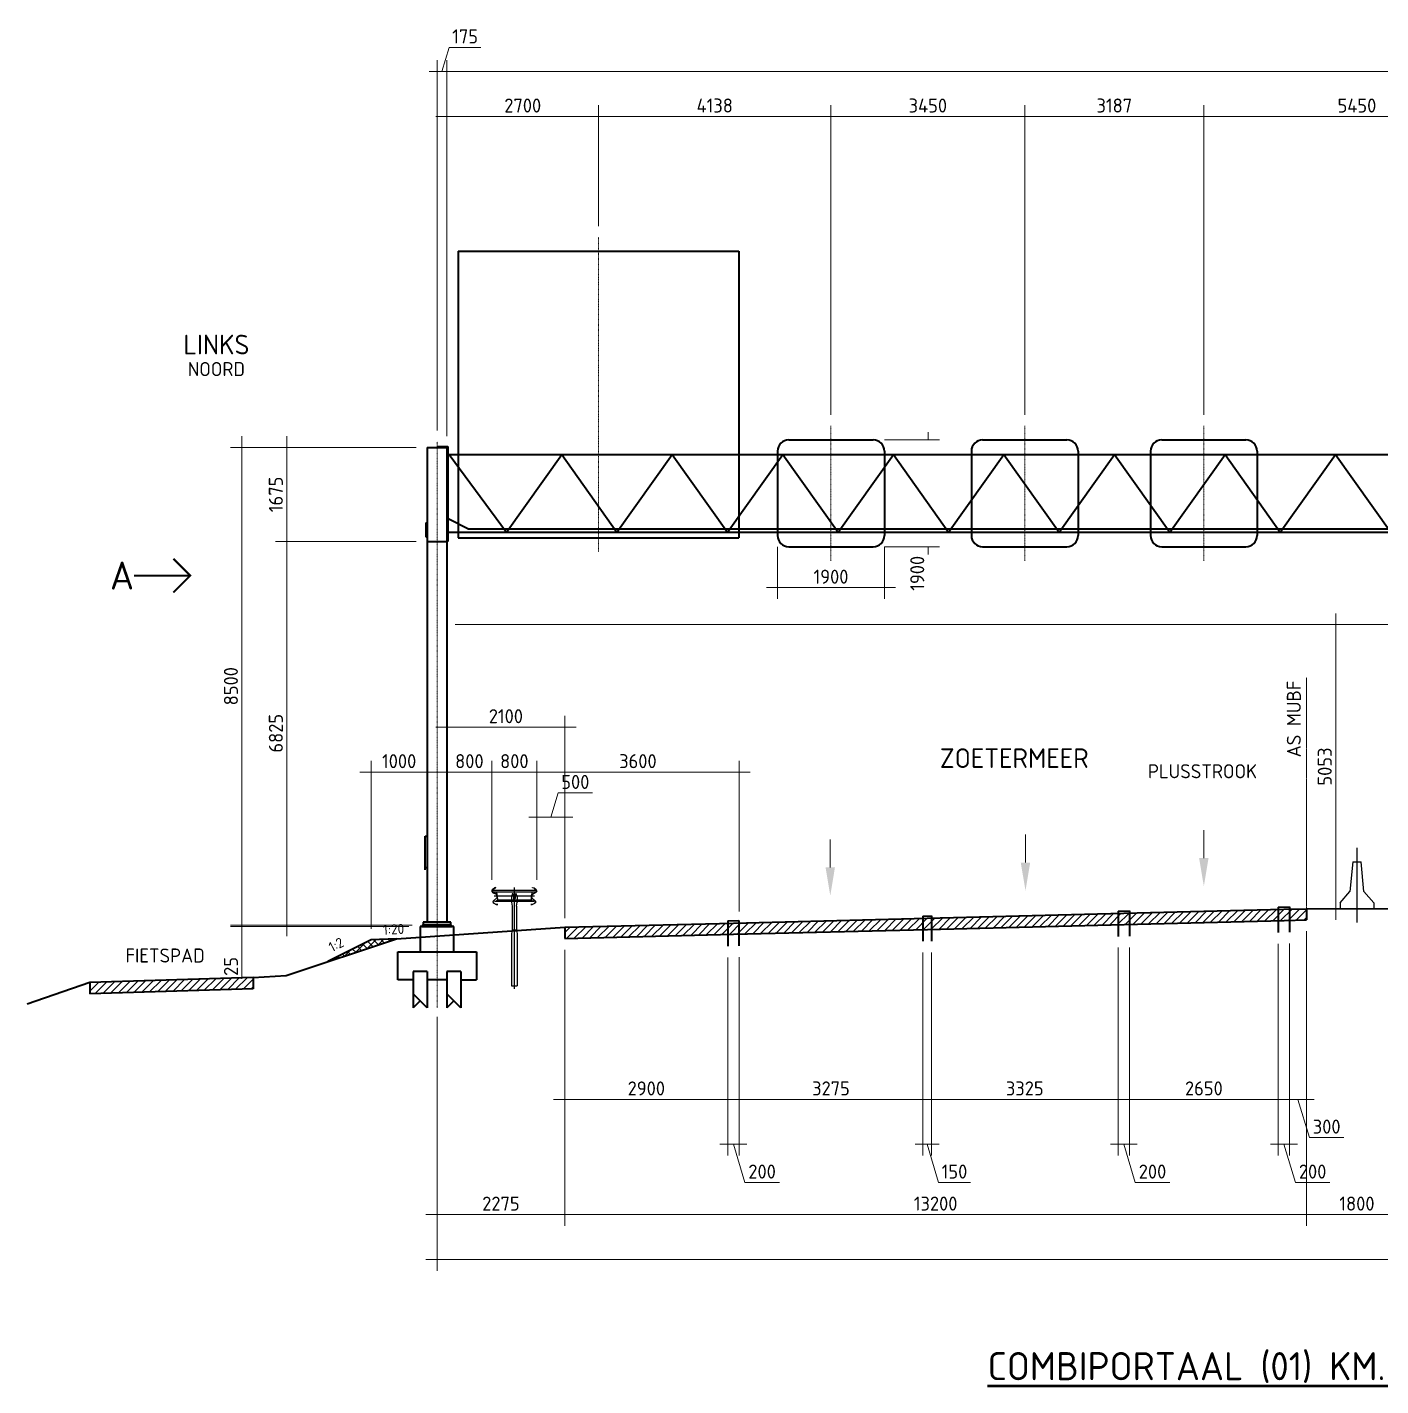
# Model space of a CAD drawing. Header units: millimetres. Extents: x 108322 to 194227, y -258853 to -234673.
# Drawn here: x 127702 to 151799, y -258853 to -234673 of the extents above; entities that cross this region are included whole.
import ezdxf
from ezdxf.enums import TextEntityAlignment as Align

# ---------------------------------------------------------------- set-up
doc = ezdxf.new("R2010")
doc.units = ezdxf.units.MM
doc.linetypes.add('AM-AS', pattern=[16, 10, -2, 2, -2])
doc.linetypes.add('XX-HART', pattern=[12, 4, -2, 0, -2, 4])
doc.layers.get('DEFPOINTS').update_dxf_attribs({"color": 40})
for name, color, linetype, lineweight in [('N-CO-AM-AANPIJLING-G', 7, 'Continuous', 18), ('N-CO-AM-AS-G', 10, 'AM-AS', 18), ('N-CO-AM-AS-T25', 7, 'Continuous', 25), ('N-CO-BV-GELEIDECONSTRUCTIE_GELEIDEBARRIER-S', 210, 'Continuous', 25), ('N-CO-BV-GELEIDECONSTRUCTIE_GELEIDERAIL-S', 210, 'Continuous', 25), ('N-CO-FC-KESP-G', 60, 'Continuous', 35), ('N-CO-GW-BERM-G', 90, 'Continuous', 35), ('N-CO-GW-BERM-T18', 10, 'Continuous', 18), ('N-CO-GW-OPHOGING-A', 92, 'Continuous', 18), ('N-CO-SC-M', 7, 'Continuous', 18), ('N-CO-SC-STAALVORM_PROFIEL-G', 7, 'Continuous', 35), ('N-CO-SC-TREKSTANG-G', 7, 'Continuous', 35), ('N-CO-VH-VERHARDING_ASFALT-A', 252, 'Continuous', 18), ('N-CO-VH-VERHARDING_ASFALT-G', 252, 'Continuous', 35), ('N-CO-VH-VERHARDING_ASFALT_ROOD-A', 12, 'Continuous', 18), ('N-CO-VH-VERHARDING_ASFALT_ROOD-G', 10, 'Continuous', 35), ('N-CO-VW-MARKERING-G', 7, 'Continuous', 35), ('X-XX-AL-HARTLIJN-G', 7, 'XX-HART', 18), ('X-XX-AL-REFERENTIE-G', 7, 'Continuous', 18), ('X-XX-AL-REFERENTIE-T25', 7, 'Continuous', 25), ('X-XX-AL-REFERENTIE-T35', 50, 'Continuous', 35), ('X-XX-AL-VERWIJZING-S', 7, 'Continuous', 25), ('X-XX-AL-VERWIJZING_AANZICHT-T50', 130, 'Continuous', 50)]:
    doc.layers.add(name, color=color, linetype=linetype, lineweight=lineweight)
doc.styles.add('NLCS-ISO', font='NLCS-ISO.ttf')
doc.styles.add('NLCS-ISO-MM100-T18', font='NLCS-ISO.ttf', dxfattribs={"height": 179.999995})
doc.styles.add('NLCS-ISO-MM100-T25', font='NLCS-ISO.ttf', dxfattribs={"height": 250})
doc.styles.add('NLCS-ISO-MM100-T35', font='NLCS-ISO.ttf', dxfattribs={"height": 350})
doc.styles.add('NLCS-ISO-MM100-T50', font='NLCS-ISO.ttf', dxfattribs={"height": 500})
doc.dimstyles.new('NLCS-MM100-T25-SCHRAP_a_l0_h3', dxfattribs={"dimscale": 100, "dimtxt": 2.5, "dimasz": 1.4, "dimexe": 2, "dimexo": 2, "dimgap": 0.7, "dimtad": 1, "dimdec": 0, "dimzin": 0, "dimdsep": 46, "dimtxsty": 'NLCS-ISO-MM100-T25', "dimblk": 'OBLIQUE', "dimcen": 2.5, "dimdle": 2, "dimclrd": 256, "dimclre": 256, "dimclrt": 256, "dimadec": 3, "dimazin": 0, "dimtfac": 1, "dimtdec": 0, "dimtofl": 0, "dimtmove": 1, "dimatfit": 0, "dimldrblk": 'OBLIQUE', "dimfxl": 0, "dimtolj": 1, "dimtzin": 0, "dimlwd": 18, "dimlwe": 18, "dimarcsym": 0})

# ---------------------------------------------------------------- blocks, each defined once
blk = doc.blocks.new('Geleiderail_800-2Z')
for p, q in [((0, 750), (0, -1050)), ((-390, 702), (-387, 676)), ((-390, 702), (390, 702)), ((-387, 676), (387, 676)), ((-358, 605), (358, 605)), ((-355, 511), (-324, 511)), ((-355, 511), (-355, 508)), ((-355, 508), (355, 508)), ((-300, 534), (-324, 511)), ((-315, 671), (-301, 539)), ((-300, 534), (300, 534)), ((-52, 610), (-52, 490)), ((-52, 610), (52, 610)), ((-52, 490), (-38, 420)), ((-33, 620), (-38, 627)), ((-27, 620), (-22, 627)), ((-16, 610), (-16, 556)), ((-3, 550), (-8, 557)), ((3, 550), (8, 557)), ((16, 610), (16, 556)), ((27, 620), (22, 627)), ((33, 620), (38, 627)), ((38, 420), (52, 490)), ((52, 610), (52, 490)), ((300, 534), (324, 511)), ((315, 671), (301, 539)), ((355, 511), (324, 511)), ((355, 511), (355, 508)), ((390, 702), (387, 676)), ((-38, 420), (-38, 0)), ((38, 420), (38, 0)), ((-38, 0), (38, 0)), ((-38, 0), (-52, -70)), ((-52, -70), (-52, -1000)), ((38, 0), (52, -70)), ((52, -70), (52, -1000)), ((-52, -1000), (52, -1000))]:
    blk.add_line(p, q)
for points in [[(-327, 751), (-349, 745, 0.115591), (-354, 742), (-391, 710, 0.521984), (-386, 666), (-324, 632, -0.246437), (-312, 614), (-309, 584, -0.246437), (-317, 563), (-370, 517, 0.521984), (-366, 473), (-323, 449, 0.115591), (-318, 448), (-295, 447), (-294, 450), (-317, 451, -0.115591), (-321, 452), (-364, 476, -0.521984), (-368, 515), (-315, 561, 0.246437), (-306, 584), (-309, 614, 0.246437), (-323, 635), (-384, 669, -0.521984), (-389, 708), (-352, 740, -0.115591), (-348, 742), (-326, 748)], [(327, 751), (349, 745, -0.115591), (354, 742), (391, 710, -0.521984), (386, 666), (324, 632, 0.246437), (312, 614), (309, 584, 0.246437), (317, 563), (370, 517, -0.521984), (366, 473), (323, 449, -0.115591), (318, 448), (295, 447), (294, 450), (317, 451, 0.115591), (321, 452), (364, 476, 0.521984), (368, 515), (315, 561, -0.246437), (306, 584), (309, 614, -0.246437), (323, 635), (384, 669, 0.521984), (389, 708), (352, 740, 0.115591), (348, 742), (326, 748)]]:
    blk.add_lwpolyline(points, format="xyb", close=True)
for points in [[(-315, 671, 0.09985), (-314, 671, 0.174705), (-313, 671, 0.104203), (-313, 672, 0.064948), (-313, 674, 0.051099), (-313, 676, 0.051099)], [(-301, 539, -0.09985), (-300, 539, -0.174705), (-299, 539, -0.104203), (-299, 538, -0.064948), (-298, 536, -0.051099), (-298, 534, -0.051099)], [(301, 539, 0.09985), (300, 539, 0.174705), (299, 539, 0.104203), (299, 538, 0.064948), (298, 536, 0.051099), (298, 534, 0.051099)], [(315, 671, -0.09985), (314, 671, -0.174705), (313, 671, -0.104203), (313, 672, -0.064948), (313, 674, -0.051099), (313, 676, -0.051099)]]:
    blk.add_lwpolyline(points, format="xyb")
for centre, radius, start, end in [((-30, 632), 9, 329.995, 209.995), ((-30, 622), 4, 209.995, 329.995), ((0, 556), 16, 180, 0), ((0, 562), 9, 329.995, 209.995), ((0, 552), 4, 209.995, 329.995), ((30, 632), 9, 329.995, 209.995), ((30, 622), 4, 209.995, 329.995)]:
    blk.add_arc(centre, radius, start, end)
blk = doc.blocks.new('*D14')
at = {"layer": 'DEFPOINTS', "color": 0, "transparency": 16777216}
for p in [(137274, -250892), (140174, -251029), (140174, -253755)]:
    blk.add_point(p, dxfattribs=at)
at = {"layer": 'N-CO-SC-M', "lineweight": 18, "transparency": 16777216}
for p, q in [((137274, -251092), (137274, -253955)), ((140174, -251229), (140174, -253955)), ((137074, -253755), (140374, -253755))]:
    blk.add_line(p, q, dxfattribs=at)
at = {"layer": 'N-CO-SC-M', "transparency": 16777216, "insert": (138724, -253560), "char_height": 250, "attachment_point": 5, "style": 'NLCS-ISO-MM100-T25'}
blk.add_mtext('\\A1;2900', dxfattribs=at)
blk = doc.blocks.new('_Oblique')
blk = doc.blocks.new('*D15')
at = {"layer": 'DEFPOINTS', "color": 0, "transparency": 16777216}
for p in [(140174, -251029), (140374, -251024), (140374, -254555)]:
    blk.add_point(p, dxfattribs=at)
at = {"layer": 'N-CO-SC-M', "lineweight": 18, "transparency": 16777216}
for p, q in [((140174, -251229), (140174, -254755)), ((140374, -251224), (140374, -254755)), ((140174, -254555), (140034, -254555)), ((140174, -254555), (140374, -254555)), ((140274, -254555), (140478, -255235)), ((140374, -254555), (140514, -254555)), ((140478, -255235), (141093, -255235))]:
    blk.add_line(p, q, dxfattribs=at)
at = {"layer": 'N-CO-SC-M', "transparency": 16777216, "insert": (140785, -255040), "char_height": 250, "attachment_point": 5, "style": 'NLCS-ISO-MM100-T25'}
blk.add_mtext('\\A1;200', dxfattribs=at)
blk = doc.blocks.new('*D16')
at = {"layer": 'DEFPOINTS', "color": 0, "transparency": 16777216}
for p in [(143649, -250942), (140374, -251024), (143649, -253755)]:
    blk.add_point(p, dxfattribs=at)
at = {"layer": 'N-CO-SC-M', "lineweight": 18, "transparency": 16777216}
for p, q in [((143649, -251142), (143649, -253955)), ((140374, -251224), (140374, -253955)), ((140174, -253755), (143849, -253755))]:
    blk.add_line(p, q, dxfattribs=at)
at = {"layer": 'N-CO-SC-M', "transparency": 16777216, "insert": (142011, -253560), "char_height": 250, "attachment_point": 5, "style": 'NLCS-ISO-MM100-T25'}
blk.add_mtext('\\A1;3275', dxfattribs=at)
blk = doc.blocks.new('*D17')
at = {"layer": 'DEFPOINTS', "color": 0, "transparency": 16777216}
for p in [(143649, -250942), (143799, -250939), (143799, -254555)]:
    blk.add_point(p, dxfattribs=at)
at = {"layer": 'N-CO-SC-M', "lineweight": 18, "transparency": 16777216}
for p, q in [((143649, -251142), (143649, -254755)), ((143799, -251139), (143799, -254755)), ((143649, -254555), (143509, -254555)), ((143649, -254555), (143799, -254555)), ((143724, -254555), (143928, -255235)), ((143799, -254555), (143939, -254555)), ((143928, -255235), (144493, -255235))]:
    blk.add_line(p, q, dxfattribs=at)
at = {"layer": 'N-CO-SC-M', "transparency": 16777216, "insert": (144210, -255040), "char_height": 250, "attachment_point": 5, "style": 'NLCS-ISO-MM100-T25'}
blk.add_mtext('\\A1;150', dxfattribs=at)
blk = doc.blocks.new('*D18')
at = {"layer": 'DEFPOINTS', "color": 0, "transparency": 16777216}
for p in [(143799, -250939), (147124, -250855), (147124, -253755)]:
    blk.add_point(p, dxfattribs=at)
at = {"layer": 'N-CO-SC-M', "lineweight": 18, "transparency": 16777216}
for p, q in [((143799, -251139), (143799, -253955)), ((147124, -251055), (147124, -253955)), ((143599, -253755), (147324, -253755))]:
    blk.add_line(p, q, dxfattribs=at)
at = {"layer": 'N-CO-SC-M', "transparency": 16777216, "insert": (145461, -253560), "char_height": 250, "attachment_point": 5, "style": 'NLCS-ISO-MM100-T25'}
blk.add_mtext('\\A1;3325', dxfattribs=at)
blk = doc.blocks.new('*D19')
at = {"layer": 'DEFPOINTS', "color": 0, "transparency": 16777216}
for p in [(147124, -250855), (147324, -250850), (147324, -254555)]:
    blk.add_point(p, dxfattribs=at)
at = {"layer": 'N-CO-SC-M', "lineweight": 18, "transparency": 16777216}
for p, q in [((147124, -251055), (147124, -254755)), ((147324, -251050), (147324, -254755)), ((147124, -254555), (146984, -254555)), ((147124, -254555), (147324, -254555)), ((147224, -254555), (147428, -255235)), ((147324, -254555), (147464, -254555)), ((147428, -255235), (148043, -255235))]:
    blk.add_line(p, q, dxfattribs=at)
at = {"layer": 'N-CO-SC-M', "transparency": 16777216, "insert": (147735, -255040), "char_height": 250, "attachment_point": 5, "style": 'NLCS-ISO-MM100-T25'}
blk.add_mtext('\\A1;200', dxfattribs=at)
blk = doc.blocks.new('*D20')
at = {"layer": 'DEFPOINTS', "color": 0, "transparency": 16777216}
for p in [(147324, -250850), (149974, -250784), (149974, -253755)]:
    blk.add_point(p, dxfattribs=at)
at = {"layer": 'N-CO-SC-M', "lineweight": 18, "transparency": 16777216}
for p, q in [((147324, -251050), (147324, -253955)), ((149974, -250984), (149974, -253955)), ((147124, -253755), (150174, -253755))]:
    blk.add_line(p, q, dxfattribs=at)
at = {"layer": 'N-CO-SC-M', "transparency": 16777216, "insert": (148649, -253560), "char_height": 250, "attachment_point": 5, "style": 'NLCS-ISO-MM100-T25'}
blk.add_mtext('\\A1;2650', dxfattribs=at)
blk = doc.blocks.new('*D21')
at = {"layer": 'DEFPOINTS', "color": 0, "transparency": 16777216}
for p in [(150474, -250562), (150174, -250779), (150474, -253755)]:
    blk.add_point(p, dxfattribs=at)
at = {"layer": 'N-CO-SC-M', "lineweight": 18, "transparency": 16777216}
for p, q in [((150174, -250979), (150174, -253955)), ((150474, -250762), (150474, -253955)), ((150174, -253755), (150034, -253755)), ((150174, -253755), (150474, -253755)), ((150324, -253755), (150528, -254435)), ((150474, -253755), (150614, -253755)), ((150528, -254435), (151143, -254435))]:
    blk.add_line(p, q, dxfattribs=at)
at = {"layer": 'N-CO-SC-M', "transparency": 16777216, "insert": (150835, -254240), "char_height": 250, "attachment_point": 5, "style": 'NLCS-ISO-MM100-T25'}
blk.add_mtext('\\A1;300', dxfattribs=at)
blk = doc.blocks.new('*D22')
at = {"layer": 'DEFPOINTS', "color": 0, "transparency": 16777216}
for p in [(150474, -250562), (152274, -250559), (152274, -255805)]:
    blk.add_point(p, dxfattribs=at)
at = {"layer": 'N-CO-SC-M', "lineweight": 18, "transparency": 16777216}
for p, q in [((150474, -250762), (150474, -256005)), ((152274, -250759), (152274, -256005)), ((150274, -255805), (152474, -255805))]:
    blk.add_line(p, q, dxfattribs=at)
at = {"layer": 'N-CO-SC-M', "transparency": 16777216, "insert": (151374, -255610), "char_height": 250, "attachment_point": 5, "style": 'NLCS-ISO-MM100-T25'}
blk.add_mtext('\\A1;1800', dxfattribs=at)
blk = doc.blocks.new('*D25')
at = {"layer": 'DEFPOINTS', "color": 0, "transparency": 16777216}
for p in [(149974, -250784), (150174, -250779), (149974, -254555)]:
    blk.add_point(p, dxfattribs=at)
at = {"layer": 'N-CO-SC-M', "lineweight": 18, "transparency": 16777216}
for p, q in [((150174, -250979), (150174, -254755)), ((149974, -250984), (149974, -254755)), ((149974, -254555), (149834, -254555)), ((150174, -254555), (149974, -254555)), ((150074, -254555), (150278, -255235)), ((150174, -254555), (150314, -254555)), ((150278, -255235), (150893, -255235))]:
    blk.add_line(p, q, dxfattribs=at)
at = {"layer": 'N-CO-SC-M', "transparency": 16777216, "insert": (150585, -255040), "char_height": 250, "attachment_point": 5, "style": 'NLCS-ISO-MM100-T25'}
blk.add_mtext('\\A1;200', dxfattribs=at)
blk = doc.blocks.new('*D11')
at = {"layer": 'DEFPOINTS', "color": 0, "transparency": 16777216}
for p in [(137274, -250892), (134999, -252087), (137274, -255805)]:
    blk.add_point(p, dxfattribs=at)
at = {"layer": 'N-CO-SC-M', "lineweight": 18, "transparency": 16777216}
for p, q in [((137274, -251092), (137274, -256005)), ((134999, -252287), (134999, -256005)), ((134799, -255805), (137474, -255805))]:
    blk.add_line(p, q, dxfattribs=at)
at = {"layer": 'N-CO-SC-M', "transparency": 16777216, "insert": (136136, -255610), "char_height": 250, "attachment_point": 5, "style": 'NLCS-ISO-MM100-T25'}
blk.add_mtext('\\A1;2275', dxfattribs=at)
blk = doc.blocks.new('*D12')
at = {"layer": 'DEFPOINTS', "color": 0, "transparency": 16777216}
for p in [(150474, -250562), (137274, -250892), (150474, -255805)]:
    blk.add_point(p, dxfattribs=at)
at = {"layer": 'N-CO-SC-M', "lineweight": 18, "transparency": 16777216}
for p, q in [((150474, -250762), (150474, -256005)), ((137274, -251092), (137274, -256005)), ((137074, -255805), (150674, -255805))]:
    blk.add_line(p, q, dxfattribs=at)
at = {"layer": 'N-CO-SC-M', "transparency": 16777216, "insert": (143874, -255610), "char_height": 250, "attachment_point": 5, "style": 'NLCS-ISO-MM100-T25'}
blk.add_mtext('\\A1;13200', dxfattribs=at)
blk = doc.blocks.new('*D13')
at = {"layer": 'DEFPOINTS', "color": 0, "transparency": 16777216}
for p in [(134999, -252087), (170849, -252087), (170849, -256605)]:
    blk.add_point(p, dxfattribs=at)
at = {"layer": 'N-CO-SC-M', "lineweight": 18, "transparency": 16777216}
for p, q in [((134999, -252287), (134999, -256805)), ((170849, -252287), (170849, -256805)), ((134799, -256605), (171049, -256605))]:
    blk.add_line(p, q, dxfattribs=at)
at = {"layer": 'N-CO-SC-M', "transparency": 16777216, "insert": (152924, -256410), "char_height": 250, "attachment_point": 5, "style": 'NLCS-ISO-MM100-T25'}
blk.add_mtext('\\A1;35850', dxfattribs=at)
blk = doc.blocks.new('*D37')
at = {"layer": 'DEFPOINTS', "color": 0, "transparency": 16777216}
for p in [(131524, -250677), (134699, -250677), (134754, -250652)]:
    blk.add_point(p, dxfattribs=at)
at = {"layer": 'N-CO-SC-M', "lineweight": 18, "transparency": 16777216}
for p, q in [((134554, -250652), (131324, -250652)), ((134499, -250677), (131324, -250677)), ((131524, -250652), (131524, -250512)), ((131524, -250652), (131524, -250677)), ((131524, -250677), (131524, -250817)), ((131524, -251609), (131524, -250677))]:
    blk.add_line(p, q, dxfattribs=at)
at = {"layer": 'N-CO-SC-M', "transparency": 16777216, "insert": (131329, -251389), "char_height": 250, "attachment_point": 5, "rotation": 90, "style": 'NLCS-ISO-MM100-T25'}
blk.add_mtext('\\A1;25', dxfattribs=at)
blk = doc.blocks.new('*D38')
at = {"layer": 'DEFPOINTS', "color": 0, "transparency": 16777216}
for p in [(134824, -242152), (131524, -250652), (134754, -250652)]:
    blk.add_point(p, dxfattribs=at)
at = {"layer": 'N-CO-SC-M', "lineweight": 18, "transparency": 16777216}
for p, q in [((131524, -241952), (131524, -250852)), ((134624, -242152), (131324, -242152)), ((134554, -250652), (131324, -250652))]:
    blk.add_line(p, q, dxfattribs=at)
at = {"layer": 'N-CO-SC-M', "transparency": 16777216, "insert": (131329, -246402), "char_height": 250, "attachment_point": 5, "rotation": 90, "style": 'NLCS-ISO-MM100-T25'}
blk.add_mtext('\\A1;8500', dxfattribs=at)
blk = doc.blocks.new('*D39')
at = {"layer": 'DEFPOINTS', "color": 0, "transparency": 16777216}
for p in [(134824, -243827), (132324, -250652), (134754, -250652)]:
    blk.add_point(p, dxfattribs=at)
at = {"layer": 'N-CO-SC-M', "lineweight": 18, "transparency": 16777216}
for p, q in [((132324, -243627), (132324, -250852)), ((134624, -243827), (132124, -243827)), ((134554, -250652), (132124, -250652))]:
    blk.add_line(p, q, dxfattribs=at)
at = {"layer": 'N-CO-SC-M', "transparency": 16777216, "insert": (132129, -247239), "char_height": 250, "attachment_point": 5, "rotation": 90, "style": 'NLCS-ISO-MM100-T25'}
blk.add_mtext('\\A1;6825', dxfattribs=at)
blk = doc.blocks.new('*D40')
at = {"layer": 'DEFPOINTS', "color": 0, "transparency": 16777216}
for p in [(134824, -242152), (132324, -243827), (134824, -243827)]:
    blk.add_point(p, dxfattribs=at)
at = {"layer": 'N-CO-SC-M', "lineweight": 18, "transparency": 16777216}
for p, q in [((132324, -241952), (132324, -244027)), ((134624, -242152), (132124, -242152)), ((134624, -243827), (132124, -243827))]:
    blk.add_line(p, q, dxfattribs=at)
at = {"layer": 'N-CO-SC-M', "transparency": 16777216, "insert": (132129, -242989), "char_height": 250, "attachment_point": 5, "rotation": 90, "style": 'NLCS-ISO-MM100-T25'}
blk.add_mtext('\\A1;1675', dxfattribs=at)
blk = doc.blocks.new('*D48')
at = {"layer": 'DEFPOINTS', "color": 0, "transparency": 16777216}
for p in [(170674, -235463), (135174, -242152), (170674, -242152)]:
    blk.add_point(p, dxfattribs=at)
at = {"layer": 'N-CO-SC-M', "lineweight": 18, "transparency": 16777216}
for p, q in [((135174, -241952), (135174, -235263)), ((170674, -241952), (170674, -235263)), ((134974, -235463), (170874, -235463))]:
    blk.add_line(p, q, dxfattribs=at)
at = {"layer": 'N-CO-SC-M', "transparency": 16777216, "insert": (152924, -235268), "char_height": 250, "attachment_point": 5, "style": 'NLCS-ISO-MM100-T25'}
blk.add_mtext('\\A1;35500', dxfattribs=at)
blk = doc.blocks.new('*D49')
at = {"layer": 'DEFPOINTS', "color": 0, "transparency": 16777216}
for p in [(134999, -235463), (134999, -242052), (135174, -242152)]:
    blk.add_point(p, dxfattribs=at)
at = {"layer": 'N-CO-SC-M', "lineweight": 18, "transparency": 16777216}
for p, q in [((134999, -241852), (134999, -235263)), ((135086, -235463), (135215, -235033)), ((135174, -241952), (135174, -235263)), ((135215, -235033), (135780, -235033)), ((134999, -235463), (134859, -235463)), ((135174, -235463), (134999, -235463)), ((135174, -235463), (135314, -235463))]:
    blk.add_line(p, q, dxfattribs=at)
at = {"layer": 'N-CO-SC-M', "transparency": 16777216, "insert": (135498, -234838), "char_height": 250, "attachment_point": 5, "style": 'NLCS-ISO-MM100-T25'}
blk.add_mtext('\\A1;175', dxfattribs=at)
blk = doc.blocks.new('*D50')
at = {"layer": 'DEFPOINTS', "color": 0, "transparency": 16777216}
for p in [(137874, -236263), (137874, -238413), (135174, -242152)]:
    blk.add_point(p, dxfattribs=at)
at = {"layer": 'N-CO-SC-M', "lineweight": 18, "transparency": 16777216}
for p, q in [((135174, -241952), (135174, -236063)), ((137874, -238213), (137874, -236063)), ((134974, -236263), (138074, -236263))]:
    blk.add_line(p, q, dxfattribs=at)
at = {"layer": 'N-CO-SC-M', "transparency": 16777216, "insert": (136524, -236068), "char_height": 250, "attachment_point": 5, "style": 'NLCS-ISO-MM100-T25'}
blk.add_mtext('\\A1;2700', dxfattribs=at)
blk = doc.blocks.new('*D53')
at = {"layer": 'DEFPOINTS', "color": 0, "transparency": 16777216}
for p in [(137274, -247131), (135174, -250602), (137274, -250731)]:
    blk.add_point(p, dxfattribs=at)
at = {"layer": 'N-CO-SC-M', "lineweight": 18, "transparency": 16777216}
for p, q in [((135174, -250402), (135174, -246931)), ((137274, -250531), (137274, -246931)), ((134974, -247131), (137474, -247131))]:
    blk.add_line(p, q, dxfattribs=at)
at = {"layer": 'N-CO-SC-M', "transparency": 16777216, "insert": (136224, -246936), "char_height": 250, "attachment_point": 5, "style": 'NLCS-ISO-MM100-T25'}
blk.add_mtext('\\A1;2100', dxfattribs=at)
blk = doc.blocks.new('*D54')
at = {"layer": 'DEFPOINTS', "color": 0, "transparency": 16777216}
for p in [(135974, -247931), (135974, -250047), (135174, -250602)]:
    blk.add_point(p, dxfattribs=at)
at = {"layer": 'N-CO-SC-M', "lineweight": 18, "transparency": 16777216}
for p, q in [((135174, -250402), (135174, -247731)), ((135974, -249847), (135974, -247731)), ((134974, -247931), (136174, -247931))]:
    blk.add_line(p, q, dxfattribs=at)
at = {"layer": 'N-CO-SC-M', "transparency": 16777216, "insert": (135574, -247736), "char_height": 250, "attachment_point": 5, "style": 'NLCS-ISO-MM100-T25'}
blk.add_mtext('\\A1;800', dxfattribs=at)
blk = doc.blocks.new('*D55')
at = {"layer": 'DEFPOINTS', "color": 0, "transparency": 16777216}
for p in [(136774, -247931), (135974, -250047), (136774, -250047)]:
    blk.add_point(p, dxfattribs=at)
at = {"layer": 'N-CO-SC-M', "lineweight": 18, "transparency": 16777216}
for p, q in [((135974, -249847), (135974, -247731)), ((136774, -249847), (136774, -247731)), ((135774, -247931), (136974, -247931))]:
    blk.add_line(p, q, dxfattribs=at)
at = {"layer": 'N-CO-SC-M', "transparency": 16777216, "insert": (136374, -247736), "char_height": 250, "attachment_point": 5, "style": 'NLCS-ISO-MM100-T25'}
blk.add_mtext('\\A1;800', dxfattribs=at)
blk = doc.blocks.new('*D56')
at = {"layer": 'DEFPOINTS', "color": 0, "transparency": 16777216}
for p in [(140374, -247931), (136774, -250047), (140374, -250614)]:
    blk.add_point(p, dxfattribs=at)
at = {"layer": 'N-CO-SC-M', "lineweight": 18, "transparency": 16777216}
for p, q in [((136774, -249847), (136774, -247731)), ((140374, -250414), (140374, -247731)), ((136574, -247931), (140574, -247931))]:
    blk.add_line(p, q, dxfattribs=at)
at = {"layer": 'N-CO-SC-M', "transparency": 16777216, "insert": (138574, -247736), "char_height": 250, "attachment_point": 5, "style": 'NLCS-ISO-MM100-T25'}
blk.add_mtext('\\A1;3600', dxfattribs=at)
blk = doc.blocks.new('*D57')
at = {"layer": 'DEFPOINTS', "color": 0, "transparency": 16777216}
for p in [(137274, -248731), (136774, -250047), (137274, -250731)]:
    blk.add_point(p, dxfattribs=at)
at = {"layer": 'N-CO-SC-M', "lineweight": 18, "transparency": 16777216}
for p, q in [((137024, -248731), (137153, -248301)), ((137153, -248301), (137768, -248301)), ((136774, -249847), (136774, -248531)), ((137274, -250531), (137274, -248531)), ((136774, -248731), (136634, -248731)), ((136774, -248731), (137274, -248731)), ((137274, -248731), (137414, -248731))]:
    blk.add_line(p, q, dxfattribs=at)
at = {"layer": 'N-CO-SC-M', "transparency": 16777216, "insert": (137460, -248106), "char_height": 250, "attachment_point": 5, "style": 'NLCS-ISO-MM100-T25'}
blk.add_mtext('\\A1;500', dxfattribs=at)
blk = doc.blocks.new('*D60')
at = {"layer": 'DEFPOINTS', "color": 0, "transparency": 16777216}
for p in [(148648, -236263), (148648, -241770), (154099, -241770)]:
    blk.add_point(p, dxfattribs=at)
at = {"layer": 'N-CO-SC-M', "lineweight": 18, "transparency": 16777216}
for p, q in [((148648, -241570), (148648, -236063)), ((154099, -241570), (154099, -236063)), ((154299, -236263), (148448, -236263))]:
    blk.add_line(p, q, dxfattribs=at)
at = {"layer": 'N-CO-SC-M', "transparency": 16777216, "insert": (151374, -236068), "char_height": 250, "attachment_point": 5, "style": 'NLCS-ISO-MM100-T25'}
blk.add_mtext('\\A1;5450', dxfattribs=at)
blk = doc.blocks.new('*D61')
at = {"layer": 'DEFPOINTS', "color": 0, "transparency": 16777216}
for p in [(145461, -236263), (145461, -241770), (148648, -241770)]:
    blk.add_point(p, dxfattribs=at)
at = {"layer": 'N-CO-SC-M', "lineweight": 18, "transparency": 16777216}
for p, q in [((145461, -241570), (145461, -236063)), ((148648, -241570), (148648, -236063)), ((148848, -236263), (145261, -236263))]:
    blk.add_line(p, q, dxfattribs=at)
at = {"layer": 'N-CO-SC-M', "transparency": 16777216, "insert": (147055, -236068), "char_height": 250, "attachment_point": 5, "style": 'NLCS-ISO-MM100-T25'}
blk.add_mtext('\\A1;3187', dxfattribs=at)
blk = doc.blocks.new('*D62')
at = {"layer": 'DEFPOINTS', "color": 0, "transparency": 16777216}
for p in [(142011, -236263), (142011, -241770), (145461, -241770)]:
    blk.add_point(p, dxfattribs=at)
at = {"layer": 'N-CO-SC-M', "lineweight": 18, "transparency": 16777216}
for p, q in [((142011, -241570), (142011, -236063)), ((145461, -241570), (145461, -236063)), ((145661, -236263), (141811, -236263))]:
    blk.add_line(p, q, dxfattribs=at)
at = {"layer": 'N-CO-SC-M', "transparency": 16777216, "insert": (143736, -236068), "char_height": 250, "attachment_point": 5, "style": 'NLCS-ISO-MM100-T25'}
blk.add_mtext('\\A1;3450', dxfattribs=at)
blk = doc.blocks.new('*D63')
at = {"layer": 'DEFPOINTS', "color": 0, "transparency": 16777216}
for p in [(137874, -236263), (137874, -238413), (142011, -241770)]:
    blk.add_point(p, dxfattribs=at)
at = {"layer": 'N-CO-SC-M', "lineweight": 18, "transparency": 16777216}
for p, q in [((137874, -238213), (137874, -236063)), ((142011, -241570), (142011, -236063)), ((142211, -236263), (137674, -236263))]:
    blk.add_line(p, q, dxfattribs=at)
at = {"layer": 'N-CO-SC-M', "transparency": 16777216, "insert": (139942, -236068), "char_height": 250, "attachment_point": 5, "style": 'NLCS-ISO-MM100-T25'}
blk.add_mtext('\\A1;4138', dxfattribs=at)
blk = doc.blocks.new('*D65')
at = {"layer": 'DEFPOINTS', "color": 0, "transparency": 16777216}
for p in [(141061, -243720), (142961, -243720), (142961, -244648)]:
    blk.add_point(p, dxfattribs=at)
at = {"layer": 'N-CO-SC-M', "lineweight": 18, "transparency": 16777216}
for p, q in [((141061, -243920), (141061, -244848)), ((142961, -243920), (142961, -244848)), ((140861, -244648), (143161, -244648))]:
    blk.add_line(p, q, dxfattribs=at)
at = {"layer": 'N-CO-SC-M', "transparency": 16777216, "insert": (142011, -244453), "char_height": 250, "attachment_point": 5, "style": 'NLCS-ISO-MM100-T25'}
blk.add_mtext('\\A1;1900', dxfattribs=at)
blk = doc.blocks.new('*D66')
at = {"layer": 'DEFPOINTS', "color": 0, "transparency": 16777216}
for p in [(142761, -242020), (142761, -243920), (143742, -243920)]:
    blk.add_point(p, dxfattribs=at)
at = {"layer": 'N-CO-SC-M', "lineweight": 18, "transparency": 16777216}
for p, q in [((142961, -242020), (143942, -242020)), ((143742, -242020), (143742, -241880)), ((142961, -243920), (143942, -243920)), ((143742, -243920), (143742, -244060))]:
    blk.add_line(p, q, dxfattribs=at)
at = {"layer": 'N-CO-SC-M', "transparency": 16777216, "insert": (143547, -244393), "char_height": 250, "attachment_point": 5, "rotation": 90, "style": 'NLCS-ISO-MM100-T25'}
blk.add_mtext('\\A1;1900', dxfattribs=at)
blk = doc.blocks.new('Barrier')
for p, q in [((0, 1080), (0, -250)), ((-75, 830), (-125, 305)), ((-75, 830), (75, 830)), ((125, 305), (75, 830)), ((-300, 105), (-125, 305)), ((125, 305), (300, 105)), ((-300, 105), (-300, 0)), ((-300, 0), (300, 0)), ((300, 105), (300, 0))]:
    blk.add_line(p, q)
blk = doc.blocks.new('*D125')
at = {"layer": 'DEFPOINTS', "color": 0, "transparency": 16777216}
for p in [(134824, -247931), (134824, -250602), (133824, -250918)]:
    blk.add_point(p, dxfattribs=at)
at = {"layer": 'N-CO-SC-M', "lineweight": 18, "transparency": 16777216}
for p, q in [((133824, -250718), (133824, -247731)), ((134824, -250402), (134824, -247731)), ((133624, -247931), (135024, -247931))]:
    blk.add_line(p, q, dxfattribs=at)
at = {"layer": 'N-CO-SC-M', "transparency": 16777216, "insert": (134324, -247736), "char_height": 250, "attachment_point": 5, "style": 'NLCS-ISO-MM100-T25'}
blk.add_mtext('\\A1;1000', dxfattribs=at)
blk = doc.blocks.new('*D127')
at = {"layer": 'DEFPOINTS', "color": 0, "transparency": 16777216}
for p in [(151966, -245306), (150996, -250358), (152276, -250358)]:
    blk.add_point(p, dxfattribs=at)
at = {"layer": 'N-CO-SC-M', "lineweight": 18, "transparency": 16777216}
for p, q in [((150996, -245106), (150996, -250558)), ((151766, -245306), (150796, -245306)), ((152076, -250358), (150796, -250358))]:
    blk.add_line(p, q, dxfattribs=at)
at = {"layer": 'N-CO-SC-M', "transparency": 16777216, "insert": (150801, -247832), "char_height": 250, "attachment_point": 5, "rotation": 90, "style": 'NLCS-ISO-MM100-T25'}
blk.add_mtext('\\A1;5053', dxfattribs=at)
blk = doc.blocks.new('SAL-VERWIJZING_AANZICHT_RECHTS-SO')
at = {"linetype": 'Continuous', "const_width": 0.35}
for points in [[(7, 3), (10, 0), (7, -3)], [(10, 0), (0, 0)]]:
    blk.add_lwpolyline(points, dxfattribs=at)
at = {"lineweight": 50, "style": 'NLCS-ISO'}
blk.add_attdef('...', text='', height=5, dxfattribs=at).set_placement((0, 0), align=Align.MIDDLE_RIGHT)

msp = doc.modelspace()

# ---------------------------------------------------------------- hatches: boundary and pattern name
at = {"layer": 'N-CO-GW-OPHOGING-A'}
h = msp.add_hatch(dxfattribs=at)
h.set_pattern_fill('ANSI37', color=256, scale=30, style=0)
h.set_pattern_definition([(45, (152275.75, -246826.51), (-67.3519, 67.3519), []), (135, (152275.75, -246826.51), (-67.3519, -67.3519), [])])
h.paths.add_polyline_path([(133052.3, -251303.4), (134275.7, -250895.2), (133823.5, -250917.8)])
at = {"layer": 'N-CO-VH-VERHARDING_ASFALT-A'}
h = msp.add_hatch(dxfattribs=at)
h.set_pattern_fill('ANSI31', color=256, scale=30, style=0)
h.set_pattern_definition([(45, (240362.68, -279167.28), (-67.35192, 67.35192), [])])
h.paths.add_polyline_path([(165475.7, -250688.3), (163689.4, -250643.8), (164497.6, -250864), (165475.7, -250888.4)])
h.paths.add_polyline_path([(158950.7, -250525.3), (155625.7, -250442.2), (155625.7, -250642.3), (158950.7, -250725.4)])
h.paths.add_polyline_path([(162375.7, -250611), (159100.7, -250529.1), (159100.7, -250729.1), (162375.7, -250811.1)])
h.paths.add_polyline_path([(162575.7, -250616), (162475.7, -250613.5), (162375.7, -250611), (162375.7, -250811.1), (162471.1, -250813.4), (162575.7, -250816.1)])
h.paths.add_polyline_path([(163689.4, -250643.8), (162575.7, -250616), (162575.7, -250816.1), (164497.6, -250864)])
h.paths.add_polyline_path([(140173.7, -250619.1), (137273.7, -250691.6), (137273.7, -250891.6), (140173.7, -250819.1)])
h.paths.add_polyline_path([(140373.7, -250614.1), (140273.7, -250616.6), (140173.7, -250619.1), (140173.7, -250819.1), (140278.7, -250816.5), (140373.7, -250814.1)])
h.paths.add_polyline_path([(143648.7, -250532.2), (140373.7, -250614.1), (140373.7, -250814.1), (143648.7, -250732.2)])
h.paths.add_polyline_path([(143798.7, -250528.4), (143723.7, -250530.3), (143648.7, -250532.2), (143648.7, -250732.2), (143728.7, -250730.2), (143798.7, -250728.5)])
h.paths.add_polyline_path([(147123.7, -250645.4), (147123.7, -250445.3), (143798.7, -250528.4), (143798.7, -250728.5)])
h.paths.add_polyline_path([(147323.7, -250440.3), (147223.7, -250442.8), (147123.7, -250445.3), (147123.7, -250645.4), (147228.7, -250642.7), (147323.7, -250640.4)])
h.paths.add_polyline_path([(149973.7, -250374.1), (147323.7, -250440.3), (147323.7, -250640.4), (149973.7, -250574.1)])
h.paths.add_polyline_path([(150173.7, -250369.1), (150073.7, -250371.6), (149973.7, -250374.1), (149973.7, -250574.1), (150078.7, -250571.5), (150173.7, -250569.1)])
h.paths.add_polyline_path([(150473.7, -250361.6), (150173.7, -250369.1), (150173.7, -250569.1), (150473.7, -250561.6)])
h.paths.add_polyline_path([(152573.7, -250375.2), (152273.7, -250368.3), (152273.7, -250568.3), (152573.7, -250575.3)])
h.paths.add_polyline_path([(152771.7, -250379.8), (152673.7, -250377.5), (152573.7, -250375.2), (152573.7, -250575.3), (152669.1, -250577.5), (152771.7, -250579.9)])
h.paths.add_polyline_path([(155423.7, -250441.2), (152773.7, -250379.9), (152773.7, -250579.9), (155423.7, -250641.2)])
h.paths.add_polyline_path([(155623.7, -250445.8), (155523.7, -250443.5), (155423.7, -250441.2), (155423.7, -250641.2), (155519.1, -250643.4), (155623.7, -250645.8)])
h.paths.add_polyline_path([(159098.7, -250526.2), (159023.7, -250524.5), (158948.7, -250522.7), (158948.7, -250722.8), (159019.1, -250724.4), (159098.7, -250726.2)])
at = {"layer": 'N-CO-VH-VERHARDING_ASFALT_ROOD-A'}
h = msp.add_hatch(dxfattribs=at)
h.set_pattern_fill('ANSI31', color=256, scale=30, style=0)
h.set_pattern_definition([(45, (152275.75, -246826.51), (-67.35192, 67.35192), [])])
h.paths.add_polyline_path([(131725.9, -251586.3), (128815.9, -251676.9), (128815.9, -251877), (131725.9, -251786.4)])

# ---------------------------------------------------------------- linework, layer by layer
at = {"layer": 'N-CO-AM-AANPIJLING-G'}
for p, q in [((145473.7, -249540.9), (145473.7, -249040.9)), ((148648.7, -249461.5), (148648.7, -248961.5)), ((141998.7, -249627.8), (141998.7, -249127.8))]:
    msp.add_line(p, q, dxfattribs=at)
for points in [[(148731.7, -249461.5), (148564.7, -249461.5), (148648.7, -249961.5)], [(142081.7, -249627.8), (141914.7, -249627.8), (141998.7, -250127.8)], [(145556.7, -249540.9), (145389.7, -249540.9), (145473.7, -250040.9)]]:
    msp.add_solid(points, dxfattribs=at)
at = {"layer": 'N-CO-AM-AS-G'}
msp.add_line((150475.7, -250361.5), (150475.7, -246247.3), dxfattribs=at)
at = {"layer": 'N-CO-FC-KESP-G', "linetype": 'Continuous'}
for p, q in [((134698.5, -250676.5), (134698.5, -251126.5)), ((135298.5, -250676.5), (134698.5, -250676.5)), ((135298.5, -251126.5), (135298.5, -250676.5)), ((134298.5, -251126.5), (135698.5, -251126.5)), ((134298.5, -251626.5), (134298.5, -251126.5)), ((135698.5, -251126.5), (135698.5, -251626.5)), ((134573.5, -251626.5), (134298.5, -251626.5)), ((134573.5, -251476.5), (134573.5, -252126.5)), ((134823.5, -251476.5), (134573.5, -251476.5)), ((134823.5, -251476.5), (134823.5, -252126.5)), ((135173.5, -251626.5), (134823.5, -251626.5)), ((135173.5, -251476.5), (135173.5, -252126.5)), ((135423.5, -251476.5), (135173.5, -251476.5)), ((135423.5, -251476.5), (135423.5, -252126.5)), ((135423.5, -251626.5), (135698.5, -251626.5)), ((134823.5, -252126.5), (134573.5, -251876.5)), ((135423.5, -252126.5), (135173.5, -251876.5)), ((134698.5, -252001.5), (134573.5, -252126.5)), ((135298.5, -252001.5), (135173.5, -252126.5))]:
    msp.add_line(p, q, dxfattribs=at)
at = {"layer": 'N-CO-GW-BERM-G'}
for p, q in [((150473.7, -250361.6), (152275.7, -250358.3)), ((134275.7, -250895.2), (137273.7, -250691.6)), ((133823.5, -250917.8), (133052.3, -251303.4)), ((134275.7, -250895.2), (133823.5, -250917.8)), ((128815.9, -251676.9), (127702, -252060.2)), ((131725.9, -251586.3), (132314.4, -251549.7))]:
    msp.add_line(p, q, dxfattribs=at)
msp.add_lwpolyline([(132314.4, -251549.7), (134275.7, -250895.2)], dxfattribs=at)
at = {"layer": 'N-CO-SC-STAALVORM_PROFIEL-G'}
for p, q in [((135373.7, -238662.5), (135373.7, -243762.5)), ((135373.7, -238662.5), (140373.7, -238662.5)), ((140373.7, -238662.5), (140373.7, -243762.5)), ((141261.2, -242019.5), (142761.2, -242019.5)), ((144711.2, -242019.5), (146211.2, -242019.5)), ((147898.3, -242019.5), (149398.3, -242019.5)), ((134823.5, -242151.5), (134823.5, -250601.5)), ((134823.5, -242151.5), (135173.5, -242151.5)), ((134998.5, -242135.5), (135189.5, -242135.5)), ((135173.5, -242151.5), (135173.5, -250601.5)), ((135173.5, -242276.5), (153148.7, -242276.5)), ((135189.5, -242135.5), (135189.5, -243826.5)), ((141061.2, -242219.5), (141061.2, -243719.5)), ((142961.2, -242219.5), (142961.2, -243719.5)), ((144511.2, -242219.5), (144511.2, -243719.5)), ((146411.2, -242219.5), (146411.2, -243719.5)), ((147698.3, -242219.5), (147698.3, -243719.5)), ((149598.3, -242219.5), (149598.3, -243719.5)), ((135548.5, -243599), (135173.5, -243409)), ((134799.8, -243496.5), (134799.8, -243746.5)), ((134799.8, -243496.5), (134823.5, -243496.5)), ((135173.5, -243662.5), (153148.7, -243662.5)), ((135548.5, -243599), (153148.7, -243599)), ((134799.8, -243746.5), (134823.5, -243746.5)), ((134823.5, -243826.5), (135189.5, -243826.5)), ((135373.7, -243762.5), (140373.7, -243762.5)), ((141261.2, -243919.5), (142761.2, -243919.5)), ((144711.2, -243919.5), (146211.2, -243919.5)), ((147898.3, -243919.5), (149398.3, -243919.5)), ((134788.5, -249669.9), (134788.5, -249069.9)), ((134788.5, -249069.9), (134823.5, -249069.9)), ((134788.5, -249630.4), (134823.5, -249630.4)), ((134753.5, -250651.5), (134728.5, -250676.5)), ((134728.5, -250676.5), (135268.5, -250676.5)), ((134753.5, -250601.5), (134753.5, -250651.5)), ((135243.5, -250601.5), (134753.5, -250601.5)), ((135243.5, -250651.5), (134753.5, -250651.5)), ((135243.5, -250651.5), (135243.5, -250601.5)), ((135243.5, -250651.5), (135268.5, -250676.5))]:
    msp.add_line(p, q, dxfattribs=at)
for centre, start, end in [((141261.2, -242219.5), 90, 180), ((142761.2, -242219.5), 0, 90), ((144711.2, -242219.5), 90, 180), ((146211.2, -242219.5), 0, 90), ((147898.3, -242219.5), 90, 180), ((149398.3, -242219.5), 0, 90), ((141261.2, -243719.5), 180, 270), ((142761.2, -243719.5), 270, 0), ((144711.2, -243719.5), 180, 270), ((146211.2, -243719.5), 270, 0), ((147898.3, -243719.5), 180, 270), ((149398.3, -243719.5), 270, 0)]:
    msp.add_arc(centre, 200, start, end, dxfattribs=at)
at = {"layer": 'N-CO-SC-TREKSTANG-G'}
for p, q in [((135211.5, -242276.5), (136233.5, -243662.5)), ((136233.5, -243662.5), (137217.5, -242276.5)), ((137217.5, -242276.5), (138201.5, -243662.5)), ((138201.5, -243662.5), (139185.5, -242276.5)), ((139185.5, -242276.5), (140169.5, -243662.5)), ((140169.5, -243662.5), (141153.5, -242276.5)), ((141153.5, -242276.5), (142137.5, -243662.5)), ((142137.5, -243662.5), (143121.5, -242276.5)), ((143121.5, -242276.5), (144105.5, -243662.5)), ((144105.5, -243662.5), (145089.5, -242276.5)), ((145089.5, -242276.5), (146073.5, -243662.5)), ((146073.5, -243662.5), (147057.5, -242276.5)), ((147057.5, -242276.5), (148041.5, -243662.5)), ((148041.5, -243662.5), (149025.5, -242276.5)), ((149025.5, -242276.5), (150009.5, -243662.5)), ((150009.5, -243662.5), (150993.5, -242276.5)), ((150993.5, -242276.5), (151977.5, -243662.5))]:
    msp.add_line(p, q, dxfattribs=at)
at = {"layer": 'N-CO-VH-VERHARDING_ASFALT-G'}
for p, q in [((143723.7, -250530.3), (147223.7, -250442.8)), ((147223.7, -250442.8), (150073.7, -250371.6)), ((150073.7, -250371.6), (150473.7, -250361.6)), ((150473.7, -250361.6), (150473.7, -250561.6)), ((137273.7, -250691.6), (140273.7, -250616.6)), ((137273.7, -250691.6), (137273.7, -250891.6)), ((140273.7, -250616.6), (143723.7, -250530.3)), ((140278.7, -250816.5), (143728.7, -250730.2)), ((143728.7, -250730.2), (147228.7, -250642.7)), ((147228.7, -250642.7), (150078.7, -250571.5)), ((150078.7, -250571.5), (150473.7, -250561.6)), ((137273.7, -250891.6), (140278.7, -250816.5))]:
    msp.add_line(p, q, dxfattribs=at)
at = {"layer": 'N-CO-VH-VERHARDING_ASFALT_ROOD-G'}
for p, q in [((131725.9, -251586.3), (128815.9, -251676.9)), ((128815.9, -251676.9), (128815.9, -251877)), ((131725.9, -251586.3), (131725.9, -251786.4)), ((131725.9, -251786.4), (128815.9, -251877))]:
    msp.add_line(p, q, dxfattribs=at)
at = {"layer": 'N-CO-VW-MARKERING-G'}
for p, q in [((143648.7, -250492.2), (143798.7, -250488.4)), ((143648.7, -250492.2), (143648.7, -250942.3)), ((143798.7, -250488.4), (143798.7, -250938.6)), ((147123.7, -250405.3), (147323.7, -250400.3)), ((147123.7, -250405.3), (147123.7, -250855.4)), ((147323.7, -250400.3), (147323.7, -250850.4)), ((149973.7, -250334), (150173.7, -250329)), ((149973.7, -250334), (149973.7, -250784.2)), ((150173.7, -250329), (150173.7, -250779.2)), ((140173.7, -250579), (140373.7, -250574)), ((140173.7, -250579), (140173.7, -251029.2)), ((140373.7, -250574), (140373.7, -251024.2))]:
    msp.add_line(p, q, dxfattribs=at)
at = {"layer": 'X-XX-AL-HARTLIJN-G'}
for p, q in [((137873.7, -238412.5), (137873.7, -244012.5)), ((142011.2, -241769.5), (142011.2, -244169.5)), ((145461.2, -241769.5), (145461.2, -244169.5)), ((148648.3, -241769.5), (148648.3, -244169.5)), ((134998.5, -242051.5), (134998.5, -252126.5))]:
    msp.add_line(p, q, dxfattribs=at)
at = {"layer": 'X-XX-AL-REFERENTIE-G'}
msp.add_line((170523.5, -245305.5), (135323.5, -245305.5), dxfattribs=at)

# ---------------------------------------------------------------- block references
at = {"layer": 'N-CO-BV-GELEIDECONSTRUCTIE_GELEIDEBARRIER-S'}
msp.add_blockref('Barrier', (151373.7, -250359.9), dxfattribs=at)
at = {"layer": 'N-CO-BV-GELEIDECONSTRUCTIE_GELEIDERAIL-S'}
msp.add_blockref('Geleiderail_800-2Z', (136373.5, -250736.6), dxfattribs=at)
at = {"layer": 'X-XX-AL-VERWIJZING-S', "xscale": 100, "yscale": 100, "zscale": 100}
msp.add_blockref('SAL-VERWIJZING_AANZICHT_RECHTS-SO', (129605.1, -244432.5), dxfattribs=at).add_auto_attribs({'...': 'A'})

# ---------------------------------------------------------------- texts
at = {"layer": 'N-CO-AM-AS-T25', "style": 'NLCS-ISO-MM100-T25'}
msp.add_text('AS MUBF', height=250, rotation=90, dxfattribs=at).set_placement((150375.7, -247668.2))
at = {"layer": 'N-CO-GW-BERM-T18', "style": 'NLCS-ISO-MM100-T18'}
for s, rotation, p in [('1:20', 2.86241, (134041.4, -250827.2)), ('1:2', 27.29293, (133129.2, -251141))]:
    msp.add_text(s, height=180, rotation=rotation, dxfattribs=at).set_placement(p)
at = {"layer": 'X-XX-AL-REFERENTIE-T25', "style": 'NLCS-ISO-MM100-T25'}
msp.add_text('NOORD', height=250, dxfattribs=at).set_placement((131070.4, -240757.9), align=Align.MIDDLE)
for s, p in [('PLUSSTROOK', (148625.3, -248040.5)), ('FIETSPAD', (130156.9, -251319.9))]:
    msp.add_text(s, height=250, dxfattribs=at).set_placement(p, align=Align.CENTER)
at = {"layer": 'X-XX-AL-REFERENTIE-T35', "style": 'NLCS-ISO-MM100-T35'}
msp.add_text('LINKS', height=350, dxfattribs=at).set_placement((131070.4, -240321.2), align=Align.MIDDLE)
msp.add_text('ZOETERMEER', height=350, dxfattribs=at).set_placement((145273.7, -247857.2), align=Align.CENTER)
at = {"layer": 'X-XX-AL-VERWIJZING_AANZICHT-T50', "style": 'NLCS-ISO-MM100-T50'}
msp.add_text('%%UCOMBIPORTAAL (01) KM. 24.065 (A12) CONSTR.NR. 9577', height=500, dxfattribs=at).set_placement((152923.5, -258501.3), align=Align.MIDDLE)

# ---------------------------------------------------------------- dimensions: what is measured, and where the dimension line sits
at = {"layer": 'N-CO-SC-M'}
for base, p1, p2, angle, picture, middle in [((134998.5, -235462.5), (135173.5, -242151.5), (134998.5, -242051.5), 180, '*D49', (135285, -234837.5)), ((131523.5, -250651.5), (134823.5, -242151.5), (134753.5, -250651.5), 90, '*D38', (131328.5, -246401.5)), ((132323.5, -243826.5), (134823.5, -242151.5), (134823.5, -243826.5), 90, '*D40', (132128.5, -242989)), ((132323.5, -250651.5), (134823.5, -243826.5), (134753.5, -250651.5), 90, '*D39', (132128.5, -247239)), ((150996.5, -250358.3), (151966, -245305.5), (152275.7, -250358.3), 90, '*D127', (150801.5, -247831.9))]:
    dim = msp.add_linear_dim(base=base, p1=p1, p2=p2, angle=angle, dimstyle='NLCS-MM100-T25-SCHRAP_a_l0_h3', dxfattribs=at)
    dim.commit()
    dim.dimension.update_dxf_attribs({"geometry": picture, "text_midpoint": middle})
for base, p1, p2, picture, middle in [((170673.5, -235462.5), (135173.5, -242151.5), (170673.5, -242151.5), '*D48', (152923.5, -235267.5)), ((137873.7, -236262.5), (135173.5, -242151.5), (137873.7, -238412.5), '*D50', (136523.6, -236067.5)), ((137873.7073765, -236262.5090871), (142011.2073765, -241769.5090871), (137873.7073765, -238412.5090871), '*D63', (139942.4573765, -236067.5090871)), ((142011.2, -236262.5), (145461.2, -241769.5), (142011.2, -241769.5), '*D62', (143736.2, -236067.5)), ((145461.2, -236262.5), (148648.3, -241769.5), (145461.2, -241769.5), '*D61', (147054.8, -236067.5)), ((148648.3, -236262.5), (154098.7, -241769.5), (148648.3, -241769.5), '*D60', (151373.5, -236067.5)), ((142961.2, -244648.3), (141061.2, -243719.5), (142961.2, -243719.5), '*D65', (142011.2, -244453.3)), ((137273.7, -247131), (135173.5, -250601.5), (137273.7, -250731), '*D53', (136223.6, -246936)), ((134823.5, -247931), (133823.5, -250917.8), (134823.5, -250601.5), '*D125', (134323.5, -247736)), ((135973.5, -247931), (135173.5, -250601.5), (135973.5, -250047), '*D54', (135573.5, -247736)), ((136773.5, -247931), (135973.5, -250047), (136773.5, -250047), '*D55', (136373.5, -247736)), ((140373.7, -247931), (136773.5, -250047), (140373.7, -250613.5), '*D56', (138573.6, -247736)), ((137273.7, -248731), (136773.5, -250047), (137273.7, -250731), '*D57', (137222.6, -248106)), ((150473.7, -255805.2), (137273.7, -250891.6), (150473.7, -250561.6), '*D12', (143873.7, -255610.2)), ((150473.7, -253755.2), (150173.7, -250779.2), (150473.7, -250561.6), '*D21', (150597.7, -254240.2)), ((152273.7, -255805.2), (150473.7, -250561.6), (152273.7, -250558.6), '*D22', (151373.7, -255610.2)), ((137273.7, -255805.2), (134998.5, -252087), (137273.7, -250891.6), '*D11', (136136.1, -255610.2)), ((140173.7, -253755.2), (137273.7, -250891.6), (140173.7, -251029.2), '*D14', (138723.7, -253560.2)), ((143648.7, -253755.2), (140373.7, -251024.2), (143648.7, -250942.3), '*D16', (142011.2, -253560.2)), ((143798.7, -254555.2), (143648.7, -250942.3), (143798.7, -250938.6), '*D17', (143997.7, -255040.2)), ((147123.7, -253755.2), (143798.7, -250938.6), (147123.7, -250855.4), '*D18', (145461.2, -253560.2)), ((147323.7, -254555.2), (147123.7, -250855.4), (147323.7, -250850.4), '*D19', (147497.7, -255040.2)), ((149973.7, -253755.2), (147323.7, -250850.4), (149973.7, -250784.2), '*D20', (148648.7, -253560.2)), ((149973.7, -254555.2), (150173.7, -250779.2), (149973.7, -250784.2), '*D25', (150347.7, -255040.2)), ((140373.7, -254555.2), (140173.7, -251029.2), (140373.7, -251024.2), '*D15', (140547.7, -255040.2)), ((170848.5, -256605.2), (134998.5, -252087), (170848.5, -252087), '*D13', (152923.5, -256410.2))]:
    dim = msp.add_linear_dim(base=base, p1=p1, p2=p2, dimstyle='NLCS-MM100-T25-SCHRAP_a_l0_h3', dxfattribs=at)
    dim.commit()
    dim.dimension.update_dxf_attribs({"geometry": picture, "text_midpoint": middle})
for base, p1, p2, picture, middle in [((143742.3, -243919.5), (142761.2, -242019.5), (142761.2, -243919.5), '*D66', (143742.3, -244393.1)), ((131523.5, -250676.5), (134753.5, -250651.5), (134698.5, -250676.5), '*D37', (131523.5, -251389.4))]:
    dim = msp.add_linear_dim(base=base, p1=p1, p2=p2, angle=90, dimstyle='NLCS-MM100-T25-SCHRAP_a_l0_h3', dxfattribs=at)
    dim.commit()
    dim.dimension.update_dxf_attribs({"geometry": picture, "text_midpoint": middle, "dimtype": 160})

doc.saveas('drawing.dxf')
